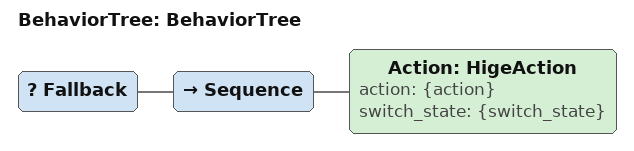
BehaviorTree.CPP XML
<?xml version="1.0"?>
<root main_tree_to_execute="BehaviorTree">
    <BehaviorTree ID="BehaviorTree">
        <Fallback>
            <Sequence>
                <Action ID="HigeAction" action="{action}" switch_state="{switch_state}" />
                <!-- Action ID="HogeAction" action="{action}" wait_duration="3" /-->
            </Sequence>
        </Fallback>
    </BehaviorTree>
</root>
